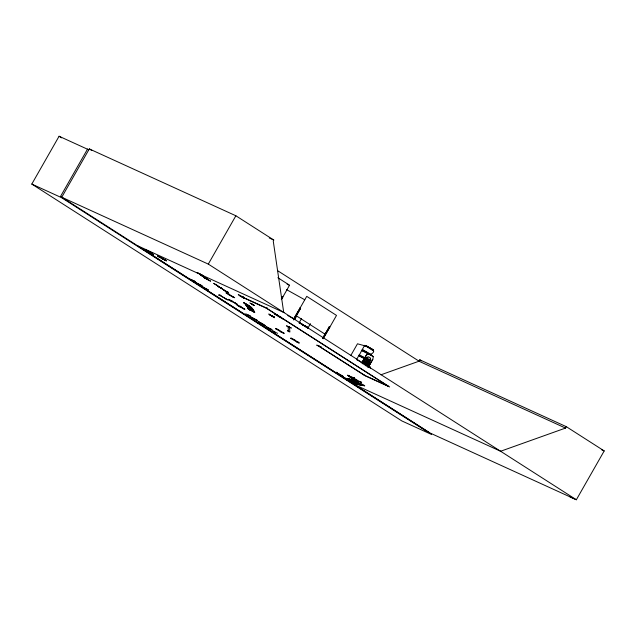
<?xml version="1.0" encoding="UTF-8"?>
<svg xmlns="http://www.w3.org/2000/svg" width="636" height="636" viewBox="0 0 636 636"><rect width="100%" height="100%" fill="white"/><g stroke="black" fill="none" stroke-linecap="round" stroke-linejoin="round"><path stroke-width="0.95" d="M364.666 364.977L364.746 362.965L367.115 361.518C366.01 365.43 369.071 366.249 367.902 361.256C372.839 359.785 370.701 357.448 367.751 360.493C368.816 356.247 365.883 355.667 366.988 360.731L363.959 362.91M288.235 330.768C287.655 330.76 290.143 332.708 287.83 330.561L288.911 331.754M226.313 299.333L228.197 299.842L227.799 299.628M228.205 299.81L226.615 299.548M227.903 299.556L226.217 299.365L226.615 299.572M361.343 382.228L358.609 381.346L361.598 382.427L361.216 382.22M251.618 317.547L257.111 320.234L251.848 317.762M258.47 321.919L262.692 323.804M271.747 329.528L266.516 327.039L270.96 329.186M273.369 331.42L277.582 333.336M196.325 283.036L200.897 285.055M203.56 287.234L203.639 287.726M269.807 314.923L274.378 316.943M276.294 328.55L278.202 329.631M291.399 338.185L293.307 339.266M299.349 323.056L306.417 326.618M316.752 345.046L321.331 347.137M368.212 367.266L372.799 359.38L373.356 356.581L368.172 353.465L366.153 355.397L362.56 361.709L362.806 362.981L364.309 363.887M223.769 290.255L228.109 292.25M153.658 254.805L146.519 250.759L153.658 254.901M246.021 305.511L253.176 309.398M247.412 307.522L254.567 311.401M243.89 298.038L238.254 294.563L243.803 298.125M268.813 314.049L274.545 317.73L268.996 314.144M204.188 277.765L210.627 281.176L204.196 277.701M206.827 278.345L200.467 275.11M159.048 257.016L157.402 255.807L159.254 256.491M166.298 260.887L165.519 260.108M244.629 308.993L244.876 309.358L239.74 306.767M283.266 333.129L284.276 333.383L278.194 329.623M298.371 342.764L299.373 343.019L293.299 339.258M299.564 322.714L307.729 327.667M307.689 327.818L308.11 327.683M354.816 379.652L347.948 375.566L354.872 379.764M31.8 184.074L61.517 197.637L431.55 434.491L401.841 420.937L31.8 184.074L59.084 136.247L88.794 149.802M87.585 149.007L60.531 196.437L429.674 432.83M61.517 197.637L89.31 148.911L235.869 215.771L273.742 240.018L273.234 240.917L283.712 312.435M99.391 221.877L99.621 221.479M145.692 249.71L152.879 253.78L145.724 249.789M203.202 275.69L197.065 272.486M196.532 283.171L196.452 282.638M61.74 197.232L208.298 264.099L235.869 215.771M201.103 285.325L196.222 283.036M219.285 286.876L213.696 283.338L219.46 286.955M217.655 286.375L222.624 288.72L217.711 286.343M219.197 295.239L218.816 294.993L220.779 295.509L220.454 295.247M239.828 295.668L244.375 297.791M242.793 297.258L243.127 296.519M244.16 302.863L249.964 306.544L244.415 302.982M249.749 302.879L254.241 305.383M249.511 309.064L250.194 310.225L249.113 308.953L249.503 309.191M252.325 304.525L254.225 305.471M249.797 310.002L249.161 308.937M254.551 311.553L247.348 307.498M267.462 307.927L267.12 308.532L242.904 297.481M260.522 323.342L265.379 325.608L260.832 323.541M263.002 324.002L258.462 321.935M281.311 298.117L282.424 296.519L281.47 298.197M281.51 298.435L282.273 296.638M281.335 299.278L282.925 296.837L282.265 296.448M281.494 299.357L289.555 285.214L277.86 277.725M266.73 327.309L271.954 329.663M276.906 315.074L277.558 314.947L276.406 315.194L277.336 315.345M278.608 316.601L278.163 316.315L280.269 317.444L281.184 317.269L280.253 317.483M286.454 325.791L291.344 328.081L286.764 325.99M293.729 318.795L300.105 307.975L300.605 308.301L294.396 319.192M293.411 319.709L306.735 296.352L336.508 315.408L323.191 338.765M294.078 319.105L298.379 311.568M293.752 319.956L300.605 308.301M294.722 319.471L296.615 316.068M301.575 318.501L299.159 322.738L300.097 323.08M308.023 327.89L310.432 323.645M316.966 345.316L321.546 347.343M322.531 338.376L329.376 326.713L322.69 338.447M323.509 337.859L329.877 327.039L329.217 326.642M336.5 372.505L336.826 372.179M350.834 355.445L357.48 343.798L368.713 346.866M343.345 376.631L336.484 372.529L343.504 376.56M356.78 359.165L358.72 355.778L364.515 358.688M359.34 355.063L361.725 350.492L369.492 354.642M367.036 346.358L364.635 345.364L362.226 349.609L371.09 355.063L361.836 350.15L362.361 350.659M347.288 379.517L347.717 379.422M354.204 377.927L354.514 378.182L351.915 377.18M354.149 382.808C351.144 383.222 350.73 380.94 350.07 381.64L359.094 383.731M361.773 362.798L364.237 358.672L364.841 359.038L362.472 363.196M362.679 361.733L366.249 355.46M362.894 363.927L366.249 357.996L368.427 356.78L370.486 358.02L370.518 360.564L367.139 366.487M366.519 365.207L367.942 366.066L369.198 365.708L368.864 364.396L367.449 363.546L368.816 361.2L366.59 359.865L365.279 362.234L363.752 361.32L362.56 361.709M363.991 364.595L367.354 358.664L369.413 359.897L366.042 365.827M370.51 354.53C378.038 350.436 370.446 348.639 367.02 346.374M367.823 366.416L370.2 362.258L370.804 362.623L368.339 366.749M367.958 367.616L372.799 359.38M380.94 374.795L418.965 361.216L419.768 359.817L566.326 426.684L604.2 450.924L576.351 499.753L570.031 496.875M500.596 451.258L565.523 428.076L566.326 426.684M245.273 304.326L252.381 308.428L245.218 304.429M246.665 306.329L253.772 310.432L246.609 306.441M203.353 275.786L196.842 272.462M366.225 355.452L368.204 353.473M250.505 315.957L245.639 313.81M354.49 378.078L351.533 377.084M220.756 295.406L218.808 295.009M365.406 365.422C366.511 363.323 369.341 365.271 366.177 365.899M362.631 361.812L363.768 361.423M352.98 379.986L344.124 378.126L344.489 378.317M344.784 378.372L356.86 381.059M352.304 379.581L344.831 378.396M346.04 379.255L349.617 380.153L345.992 379.223L346.358 379.414M346.652 379.469L350.086 380.415L346.763 379.684M349.768 380.249L350.182 380.145M350.857 380.543L358.72 382.164M356.812 381.036L352.869 380.066L353.234 380.256M349.744 380.241L358.378 382.085L354.944 381.147M353.306 381.99L358.227 383.079M356.51 380.98L352.916 380.09M353.982 382.387L353.584 382.355M355.858 383.715L352.36 382.967L364.197 385.392M355.405 383.429L352.233 382.92L352.654 382.888L350.333 381.521M356.104 383.643L355.651 383.715M362.091 384.311L358.791 383.556L362.067 384.271M364.15 385.368L360.652 384.645M365.279 362.345L363.728 362.464L364.404 363.84M366.463 365.08L368.013 364.961L367.33 363.577M362.425 349.617L370.677 354.228M373.435 350.476L372.203 349.943M372.776 350.547L373.459 350.746L365.931 346.167M359.213 354.888L365.016 357.806M358.982 355.158L364.857 358.116M356.589 380.36L347.598 375.24L353.091 378.778M356.589 380.344L350.778 377.442M244.137 297.656L239.502 295.589M344.124 378.126L352.742 380.05M347.097 378.555L352.058 379.652M357.941 383.142L352.988 381.99M358.617 383.548L350.046 381.6M352.384 383.015L351.907 382.705L355.452 383.452M356.263 383.961L364.754 385.845L356.24 383.929M220.096 295.454L227.036 299.5M370.192 368.26L370.231 368.268A1.383 1.344 -77.5 0 0 368.411 366.392M344.41 378.023L346.048 378.388M356.947 381.258L353.322 380.328M350.317 380.431L358.768 382.331M350.993 380.829L355.85 381.672M359.499 383.834L362.886 384.748L350.754 381.894M356.915 384.327L361.932 385.456L361.367 384.931M166.314 260.879L160.034 257.628M228.499 299.572L237.141 304.39L236.878 304.032M307.896 328.128L301.854 324.257M351.04 355.484L351.088 355.572M339.91 374.548L340.387 374.771M149.182 251.729L149.913 252.778M249.042 306.632L248.684 306.369L249.407 307.419M353.815 378.126L353.211 377.76M368.785 361.192L366.59 359.865M362.576 361.741L362.886 362.925M287.369 330.617L288.188 331.102M372.283 349.768L373.594 350.126M373.03 350.134L373.531 350.309L373.109 349.983M362.679 350.07L362.107 350.054M370.239 355.15L370.931 355.341L370.406 354.832M347.797 375.256L348.258 375.391M216.653 285.198L217.13 285.429M247.094 304.7L247.603 304.93M271.532 315.885L271.405 315.79M157.768 255.823L158.364 256.038M217.281 285.54L216.86 285.341M299.381 323.009L300.017 323.279M299.254 323.231L299.882 323.47M226.114 292.711L234.692 297.696M231.806 296.479L234.318 297.696M228.594 299.317L231.107 300.526M236.163 304.024L236.799 304.302M236.346 304.278L244.653 309.009M290.795 338.05L291.431 338.328M200.086 274.195L203.369 276.541M269.251 237.967L273.742 240.018M287.106 284.197L288.903 285.015M418.965 361.216L565.523 428.076M601.505 449.7L604.2 450.924M284.109 312.626L137.153 245.568L429.793 432.885L576.351 499.753L208.298 264.099M241.823 296.781L266.039 307.832L389.63 386.95L365.215 375.812L318.723 346.056L365.016 375.518M364.134 375.121L388.572 386.267M354.037 384.398L500.937 451.417M365.318 345.555L366.066 345.897M365.939 346.175L364.635 345.817M370.486 348.449L371.098 348.862M274.601 317.197L270.014 315.059M247.142 304.724L247.754 305.049M208.203 289.801L203.417 287.575M203.313 287.575L208.21 289.849M289.428 327.302L289.173 327.095M357.05 360.087L357.806 360.437M228.419 292.425L223.554 290.103M149.555 251.991L150.128 252.842M248.994 306.608L249.678 307.562M250.02 308.341L250.671 309.287M164.493 260.108L165.36 260.529M232.832 297.012L233.706 297.433M243.079 308.579L243.946 308.985M283.29 333.137L276.151 329.082M291.28 338.726L290.7 338.304L298.387 342.78M353.29 377.808L359.96 381.799L359.213 381.346M371.615 348.767L364.849 345.364M349.029 375.781L351.08 376.846M200.483 275.126L207.002 278.52M159.239 256.475L165.519 260.124M296.495 341.826L297.537 342.367M198.376 284.014L192.97 280.548M255.012 319.288L260.291 322.698M275.173 332.231L269.64 328.693M367.123 346.207L368.22 346.795M358.752 360.898L359.841 361.494M220.374 287.679L225.86 291.209M225.693 291.137L220.223 287.623M280.73 317.698L282.853 318.882L282.408 318.596M301.893 324.201L303.03 324.829M301.75 324.432L306.194 327.015M228.626 293.896L229.763 294.524M231.822 296.487L229.501 295.191M162.339 258.947L163.484 259.567M232.235 301.154L231.091 300.534L236.902 304.048M280.253 331.571L281.398 332.191M271.596 315.695L272.073 315.997M286.542 289.619L304.763 299.779M287.774 315.528L294.714 319.399M245.957 305.495L253.168 309.533M368.117 346.962L370.446 348.29M200.3 274.291L207.161 279.355M207.344 279.435L204.092 277.113M239.987 306.115L241.155 306.783M294.444 339.878L295.613 340.546M226.814 299.405L220.032 295.414M364.706 358.386L358.935 355.604M361.01 362.13L362.154 362.814M360.938 362.258L362.091 362.941M344.744 378.094L346.517 379.056M229.509 295.191L226.011 292.965M162.578 258.303L163.706 258.971M231.989 301.806L229.874 300.502M236.25 304.533L239.74 306.767M368.18 353.576L373.284 356.637M363.736 361.415L368.816 364.468L369.103 365.692M364.849 363.053L366.877 364.364M362.854 362.91L367.958 365.97M250.974 309.446L250.369 308.547M305.479 325.878L308.055 327.818L307.824 327.421M305.312 326.165L306.29 326.84M234.525 302.474L235.535 303.102M237.618 305.479L238.627 306.099M159.032 257.008L160.041 257.628M419.768 359.817L421.414 360.874M89.31 148.911L91.775 150.494M278.012 270.92L419.315 361.367M59.084 136.247L61.589 137.853M371.607 348.751L372.521 349.347M371.217 348.862L370.581 348.56M299.946 307.904L300.446 308.221M295.82 315.48L325.6 334.544M266.238 308.126L387.69 385.869M280.532 317.396L280.953 317.666M318.239 345.738L318.97 346.167M289.531 327.357L288.99 327.015M348.806 376.21L349.721 376.798M306.473 326.483L307.283 327.023M306.306 326.785L307.124 327.325M297.72 341.834L298.546 342.375M199.982 285.039L205.682 288.649M268.766 328.176L263.121 324.599M253.875 318.644L248.231 315.074M372.505 349.323L373.61 350.15M372.426 349.506L373.101 349.991M307.085 327.357L307.657 327.786M307.013 327.532L307.832 328.216M275.595 328.669L276.175 329.09M228.515 299.556L229.079 299.993M165.495 260.116L166.076 260.537M370.669 354.22L371.201 354.721M362.25 351L361.725 350.492M247.658 308.484L254.813 312.594L247.674 308.444M190.371 279.26L195.244 281.573L190.41 279.244M197.462 283.799L202.335 286.105L197.502 283.783M243.636 302.784L250.83 306.854L243.636 302.784M366.765 360.604L366.312 361.383L367.632 362.178L368.077 361.399L366.765 360.604M364.197 362.671L364.714 363.069L364.197 362.671M250.886 303.452L253.287 304.867L250.886 303.452M276.326 328.685L275.69 328.415L276.318 328.693M276.644 315.13L274.537 314.001L276.636 315.162M278.783 316.275L277.105 315.377L279.236 316.561L278.783 316.275M289.46 327.453L288.06 326.658L288.482 331.221L289.881 332.008L289.46 327.453"/></g></svg>
